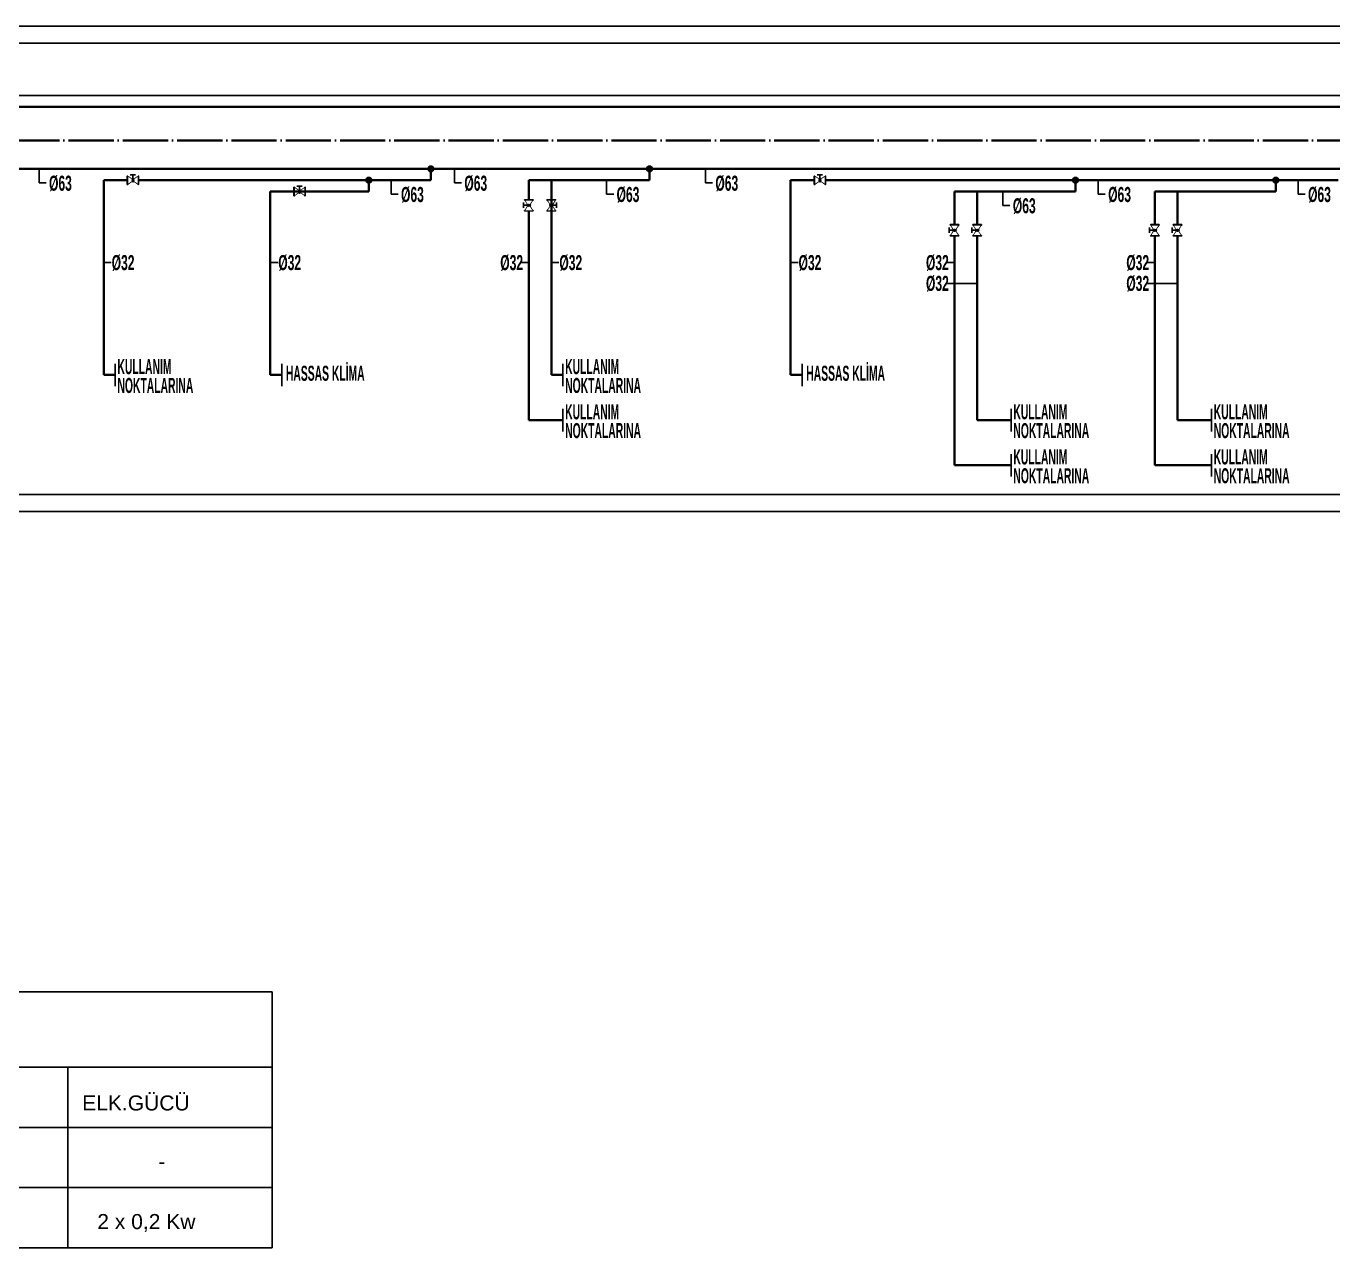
# Model space of a CAD drawing. Header units: centimetres. Extents: x 405464 to 563355, y 50011 to 66875.
# Drawn here: x 532890 to 534626, y 52403 to 54026 of the extents above; entities that cross this region are included whole.
import ezdxf
from ezdxf.enums import TextEntityAlignment as Align

# ---------------------------------------------------------------- set-up
doc = ezdxf.new("R2010")
doc.units = ezdxf.units.CM
doc.linetypes.add('SOGUKSU1', pattern=[72, 60, -6, 0, -6])
doc.layers.add('0-KRCN DI SU', color=41, linetype='D')
for name, color, linetype, lineweight in [('0-KRCN-IST-KÜRESEL VANA', 4, 'Continuous', 25), ('0-KRCN-SHT YUMUŞAK SU ÇAP', 201, 'Continuous', 30), ('0-KRCN-SHT-02CIHAZ', 132, 'Continuous', 25), ('0-KRCN-SHT-03CIHAZ', 120, 'Continuous', 30), ('0-KRCN-SHT-KÜRESEL VANA', 4, 'Continuous', 25), ('0-KRCN-SHT-PROSES-BORU', 1, '0-Y_LINE', 40), ('0-KRCN-SHT-SOGUKSU', 141, 'SOGUKSU1', 40), ('0-KRCN-SHT-YAZI-ÇAP-TEMSU', 81, 'Continuous', 30), ('0-MEK-IST-03CIHAZ', 120, 'Continuous', 30), ('0-MEK-IST-YAZI', 81, 'Continuous', 30)]:
    doc.layers.add(name, color=color, linetype=linetype, lineweight=lineweight)
doc.styles.add('BORU', font='AGENCYR.TTF')
doc.styles.add('CAP', font='ARIALNB.TTF')
doc.styles.get("Standard").update_dxf_attribs({"font": 'arial.ttf'})
doc.styles.add('TROMANT', font='arial.ttf', dxfattribs={"width": 0.8})
doc.linetypes.add('0-Y_LINE', pattern='A,100,-0.5,["Y",BORU,S=9,R=0,X=0,Y=-4.5],-5', length=105.5)
doc.linetypes.add('D', pattern='A,12,-1,["D",Standard,S=1,R=0,X=-0.1,Y=-0.5],-1.6', length=14.6)

# ---------------------------------------------------------------- blocks, each defined once
blk = doc.blocks.new('DONUT')
at = {"layer": '0-KRCN-SHT-03CIHAZ'}
blk.add_hatch(color=256, dxfattribs=at).paths.add_polyline_path([(2.5, 0, 1), (-2.5, 0, 1)])
blk.add_circle((0, 0), 2.5, dxfattribs=at)
blk = doc.blocks.new('0-MEK-SHT-KÜRESELVANA')
at = {"layer": '0-KRCN-IST-KÜRESEL VANA'}
blk.add_hatch(color=256, dxfattribs=at).paths.add_polyline_path([(1.4, 0, 1), (-1.4, 0, 1)])
for p, q in [((-1.1, 0.9), (-4.2, 3)), ((-4.2, -3.1), (-4.2, 3)), ((-4.2, 3), (-4.2, -3.1)), ((-2.4, 4.6), (2.3, 4.6)), ((0, 4.6), (-2.4, 4.6)), ((0, 0), (0, 4.6)), ((2.3, 4.6), (0, 4.6)), ((1.1, 0.8), (4.3, 3)), ((4.3, -3.1), (4.3, 3)), ((4.3, 3), (4.3, -3.1)), ((-4.2, -3.1), (-1.1, -0.9)), ((4.3, -3.1), (1.1, -0.8))]:
    blk.add_line(p, q, dxfattribs=at)
for points in [[(-4.5, 3.7), (-5, 3.7), (-5, -3.8), (-4.5, -3.8)], [(4.6, 3.7), (5, 3.7), (5, -3.8), (4.6, -3.8)]]:
    blk.add_lwpolyline(points, close=True, dxfattribs=at)
blk.add_circle((0, 0), 1.42, dxfattribs=at)
blk.add_wipeout([(4.3, 3), (4.3, -3.1), (1.1, -0.9), (1.2, -0.8), (1.2, -0.7), (1.2, -0.7), (1.3, -0.6), (1.3, -0.5), (1.4, -0.4), (1.4, -0.3), (1.4, -0.2), (1.4, -0.1), (1.4, 0), (1.4, 0.1), (1.4, 0.2), (1.4, 0.2), (1.4, 0.3), (1.4, 0.4), (1.3, 0.5), (1.3, 0.6), (1.2, 0.7), (1.2, 0.7), (1.2, 0.8), (1.1, 0.8), (1.1, 0.9)]).dxf.layer = '0-KRCN-IST-KÜRESEL VANA'
blk.add_wipeout([(-4.2, 3), (-4.2, -3.1), (-1.1, -0.9), (-1.2, -0.8), (-1.2, -0.7), (-1.2, -0.7), (-1.3, -0.6), (-1.3, -0.5), (-1.4, -0.4), (-1.4, -0.3), (-1.4, -0.2), (-1.4, -0.1), (-1.4, 0), (-1.4, 0.1), (-1.4, 0.2), (-1.4, 0.2), (-1.4, 0.3), (-1.4, 0.4), (-1.3, 0.5), (-1.3, 0.6), (-1.2, 0.7), (-1.2, 0.7), (-1.2, 0.8), (-1.1, 0.8), (-1.1, 0.9)]).dxf.layer = '0-KRCN-IST-KÜRESEL VANA'

msp = doc.modelspace()

# ---------------------------------------------------------------- linework, layer by layer
at = {"layer": '0-KRCN DI SU', "linetype": 'D', "ltscale": 5}
msp.add_line((519319.8, 53934.1), (541811, 53934.1), dxfattribs=at)
at = {"layer": '0-KRCN-SHT YUMUŞAK SU ÇAP', "linetype": 'Continuous'}
for p, q in [((532907.4, 53836.6), (532907.4, 53817.9)), ((533459.1, 53836.6), (533459.1, 53817.9)), ((533792.5, 53836.6), (533792.5, 53817.9)), ((533374.9, 53821.6), (533374.9, 53802.9)), ((533661.2, 53821.6), (533661.2, 53802.9)), ((534314.2, 53821.6), (534314.2, 53802.9)), ((534579.7, 53821.6), (534579.7, 53802.9)), ((532907.4, 53817.9), (532916.9, 53817.9)), ((533374.9, 53802.9), (533384.4, 53802.9)), ((533459.1, 53817.9), (533468.5, 53817.9)), ((533661.2, 53802.9), (533670.7, 53802.9)), ((533792.5, 53817.9), (533802, 53817.9)), ((534187.5, 53806.6), (534187.5, 53787.9)), ((534314.2, 53802.9), (534323.6, 53802.9)), ((534579.7, 53802.9), (534589.1, 53802.9)), ((534187.5, 53787.9), (534197, 53787.9)), ((532993.4, 53712.1), (533003.1, 53712.1)), ((533214.6, 53712.1), (533224.4, 53712.1)), ((533557.9, 53712.1), (533547.8, 53712.1)), ((533587.9, 53712.1), (533597.7, 53712.1)), ((533905.7, 53712.1), (533915.5, 53712.1)), ((534123.3, 53712.1), (534113.1, 53712.1)), ((534389.4, 53712.1), (534379.2, 53712.1)), ((534153.3, 53684.5), (534113.1, 53684.5)), ((534419.4, 53684.5), (534379.2, 53684.5))]:
    msp.add_line(p, q, dxfattribs=at)
at = {"layer": '0-KRCN-SHT-02CIHAZ', "color": 8}
for p, q in [((542151.7, 54026.3), (519319.8, 54026.3)), ((519319.8, 54003.8), (542151.7, 54003.8)), ((519319.8, 53403.8), (542151.7, 53403.8)), ((542151.7, 53381.3), (519319.8, 53381.3))]:
    msp.add_line(p, q, dxfattribs=at)
at = {"layer": '0-KRCN-SHT-PROSES-BORU'}
for p, q in [((519319.8, 53919.1), (541811, 53919.1)), ((531855.8, 53836.6), (540542.7, 53836.6)), ((533428, 53836.6), (533428, 53821.6)), ((533718.3, 53836.6), (533718.3, 53821.6)), ((532993.4, 53562.8), (532993.4, 53821.6)), ((533345.5, 53821.6), (533345.5, 53806.6)), ((533557.9, 53502.8), (533557.9, 53821.6)), ((533557.9, 53821.6), (533718.3, 53821.6)), ((533905.7, 53821.6), (534632.8, 53821.6)), ((533905.7, 53562.8), (533905.7, 53821.6)), ((534284.1, 53821.6), (534284.1, 53806.6)), ((534550.2, 53821.6), (534550.2, 53806.6)), ((533214.6, 53562.8), (533214.6, 53806.6)), ((534123.3, 53442.8), (534123.3, 53806.6)), ((534123.3, 53806.6), (534284.1, 53806.6)), ((534153.3, 53502.8), (534153.3, 53806.6)), ((534389.4, 53806.6), (534550.2, 53806.6)), ((534389.4, 53442.8), (534389.4, 53806.6)), ((534419.4, 53502.8), (534419.4, 53806.6)), ((533008.7, 53562.8), (532993.4, 53562.8)), ((533230, 53562.8), (533214.6, 53562.8)), ((533230, 53562.8), (533214.6, 53562.8)), ((533603.3, 53562.8), (533587.9, 53562.8)), ((533921, 53562.8), (533905.7, 53562.8)), ((533921, 53562.8), (533905.7, 53562.8)), ((533603.3, 53502.8), (533557.9, 53502.8)), ((534198.6, 53502.8), (534153.3, 53502.8)), ((534464.7, 53502.8), (534419.4, 53502.8)), ((534198.6, 53442.8), (534123.3, 53442.8)), ((534464.7, 53442.8), (534389.4, 53442.8))]:
    msp.add_line(p, q, dxfattribs=at)
at = {"layer": '0-KRCN-SHT-SOGUKSU'}
msp.add_line((519319.8, 53874.1), (541811, 53874.1), dxfattribs=at)
at = {"layer": '0-KRCN-SHT-YAZI-ÇAP-TEMSU', "linetype": 'Continuous'}
for p, q in [((533008.7, 53577.8), (533008.7, 53547.8)), ((533230, 53577.8), (533230, 53547.8)), ((533603.3, 53577.8), (533603.3, 53547.8)), ((533921, 53577.8), (533921, 53547.8)), ((533603.3, 53517.8), (533603.3, 53487.8)), ((534198.6, 53517.8), (534198.6, 53487.8)), ((534464.7, 53517.8), (534464.7, 53487.8)), ((534198.6, 53457.8), (534198.6, 53427.8)), ((534464.7, 53457.8), (534464.7, 53427.8))]:
    msp.add_line(p, q, dxfattribs=at)
at = {"layer": '0-MEK-IST-03CIHAZ'}
for p, q in [((530269.8, 52743.2), (533217.1, 52743.2)), ((533217.1, 52743.2), (533217.1, 52403.2)), ((530269.8, 52643.2), (533217.1, 52643.2)), ((532945.9, 52643.2), (532945.9, 52403.2)), ((530269.8, 52563.2), (533217.1, 52563.2)), ((530269.8, 52483.2), (533217.1, 52483.2)), ((530269.8, 52403.2), (533217.1, 52403.2))]:
    msp.add_line(p, q, dxfattribs=at)

# ---------------------------------------------------------------- block references
at = {"layer": '0-KRCN-SHT-03CIHAZ', "xscale": -1.5, "yscale": 1.5, "zscale": 1.5}
for p in [(533428, 53836.6), (533718.3, 53836.6), (533345.5, 53821.6), (534284.1, 53821.6), (534550.2, 53821.6)]:
    msp.add_blockref('DONUT', p, dxfattribs=at)
at = {"layer": '0-KRCN-SHT-KÜRESEL VANA', "xscale": 1.5, "yscale": 1.5, "zscale": 1.5}
msp.add_blockref('0-MEK-SHT-KÜRESELVANA', (533253.5, 53806.6), dxfattribs=at)
at = {"layer": '0-KRCN-SHT-KÜRESEL VANA', "xscale": 1.5, "yscale": 1.5, "zscale": 1.5, "rotation": 270}
msp.add_blockref('0-MEK-SHT-KÜRESELVANA', (533587.9, 53788.2), dxfattribs=at)

# ---------------------------------------------------------------- texts
at = {"layer": '0-KRCN-SHT YUMUŞAK SU ÇAP', "linetype": 'Continuous', "style": 'CAP', "width": 0.7}
for s, p in [('Ø63', (532920.7, 53817.6)), ('Ø63', (533472.3, 53817.6)), ('Ø63', (533805.7, 53817.6)), ('Ø63', (533388.2, 53802.6)), ('Ø63', (533674.5, 53802.6)), ('Ø63', (534327.4, 53802.6)), ('Ø63', (534592.9, 53802.6)), ('Ø63', (534200.8, 53787.6)), ('Ø32', (533003.9, 53712.1)), ('Ø32', (533225.2, 53712.1)), ('Ø32', (533520, 53712.1)), ('Ø32', (533598.5, 53712.1)), ('Ø32', (533916.2, 53712.1)), ('Ø32', (534085.4, 53712.1)), ('Ø32', (534351.5, 53712.1)), ('Ø32', (534085.4, 53684.5)), ('Ø32', (534351.5, 53684.5))]:
    msp.add_text(s, height=20, dxfattribs=at).set_placement(p, align=Align.MIDDLE_LEFT)
at = {"layer": '0-KRCN-SHT-YAZI-ÇAP-TEMSU', "linetype": 'Continuous', "style": 'CAP', "width": 0.6}
for s, p in [('KULLANIM ', (533011.6, 53563.9)), ('HASSAS KLİMA ', (533235.3, 53555.1)), ('KULLANIM ', (533606.2, 53563.9)), ('HASSAS KLİMA ', (533926.4, 53555.1)), ('NOKTALARINA', (533011.6, 53538.9)), ('NOKTALARINA', (533606.2, 53538.9)), ('KULLANIM ', (533606.2, 53503.9)), ('KULLANIM ', (534201.5, 53503.9)), ('KULLANIM ', (534467.6, 53503.9)), ('NOKTALARINA', (533606.2, 53478.9)), ('NOKTALARINA', (534201.5, 53478.9)), ('NOKTALARINA', (534467.6, 53478.9)), ('KULLANIM ', (534201.5, 53443.9)), ('KULLANIM ', (534467.6, 53443.9)), ('NOKTALARINA', (534201.5, 53418.9)), ('NOKTALARINA', (534467.6, 53418.9))]:
    msp.add_text(s, height=20, dxfattribs=at).set_placement(p)
at = {"layer": '0-MEK-IST-YAZI', "style": 'TROMANT'}
for s, p in [('ELK.GÜCÜ', (532964.7, 52585.7)), ('-', (533065.9, 52508.1)), ('2 x 0,2 Kw ', (532984.8, 52428.1))]:
    msp.add_text(s, height=20, dxfattribs=at).set_placement(p)

# ---------------------------------------------------------------- next in the draw order: linework, layer by layer
at = {"layer": '0-KRCN-SHT-PROSES-BORU'}
for p, q in [((532993.4, 53821.6), (533428, 53821.6)), ((533587.9, 53562.8), (533587.9, 53821.6)), ((533214.6, 53806.6), (533345.5, 53806.6))]:
    msp.add_line(p, q, dxfattribs=at)

# ---------------------------------------------------------------- next in the draw order: block references
at = {"layer": '0-KRCN-SHT-KÜRESEL VANA', "xscale": 1.5, "yscale": 1.5, "zscale": 1.5}
msp.add_blockref('0-MEK-SHT-KÜRESELVANA', (533944.6, 53821.6), dxfattribs=at)
at = {"layer": '0-KRCN-SHT-KÜRESEL VANA', "xscale": -1.5, "yscale": 1.5, "zscale": 1.5}
for p, rotation in [((533557.9, 53788.2), 89.9999999999995), ((534123.3, 53755), 89.99999999999942), ((534153.3, 53755), 89.99999999999945), ((534389.4, 53755), 89.99999999999942), ((534419.4, 53755), 89.99999999999942)]:
    msp.add_blockref('0-MEK-SHT-KÜRESELVANA', p, dxfattribs=dict(at, rotation=rotation))

# ---------------------------------------------------------------- next in the draw order: block references
at = {"layer": '0-KRCN-SHT-KÜRESEL VANA', "xscale": 1.5, "yscale": 1.5, "zscale": 1.5}
msp.add_blockref('0-MEK-SHT-KÜRESELVANA', (533032.2, 53821.6), dxfattribs=at)

doc.saveas('drawing.dxf')
